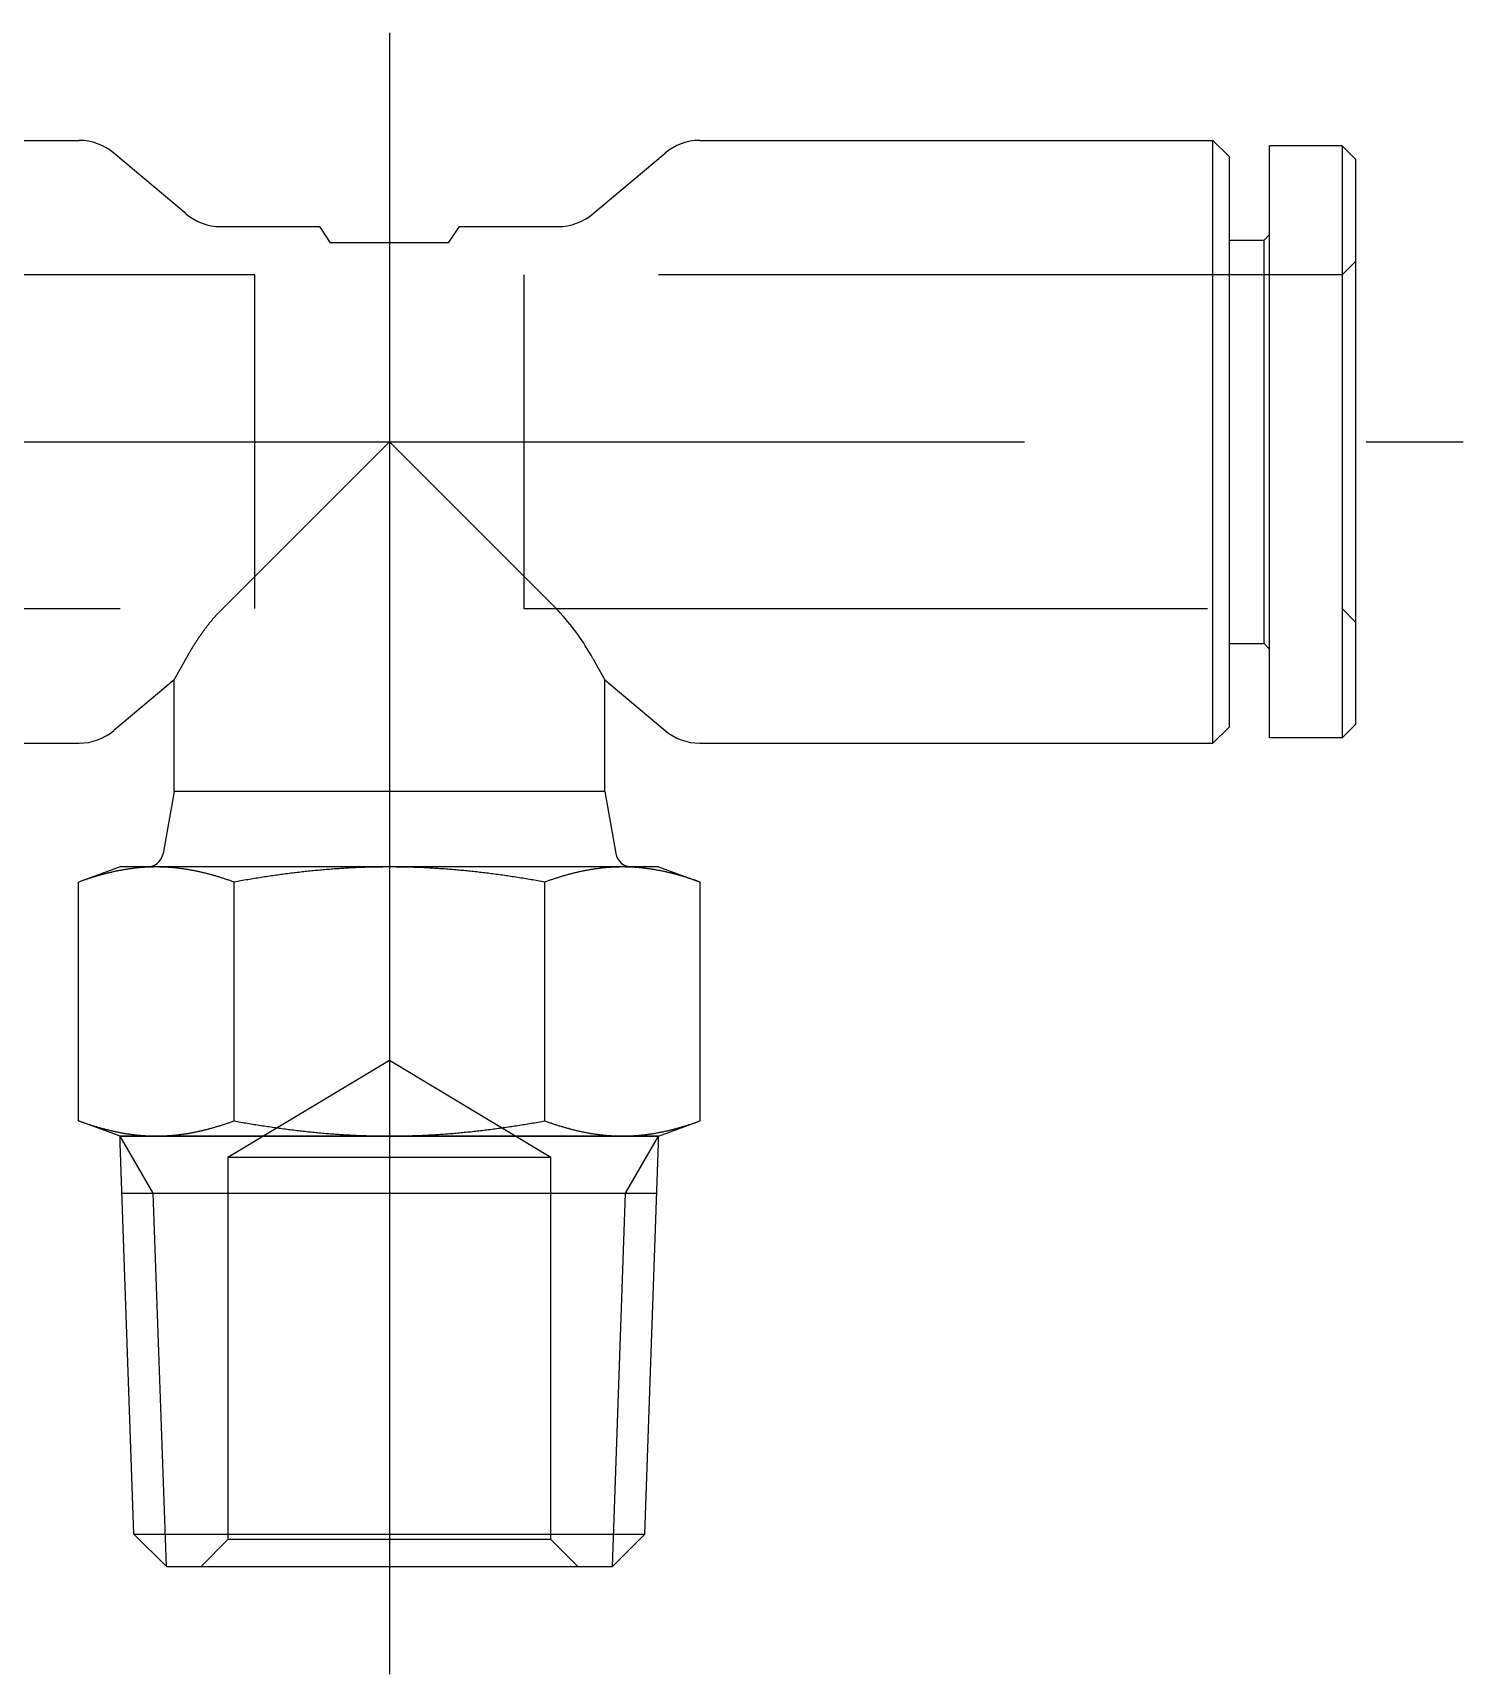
# Model space of a CAD drawing. Extents: x -43.9 to 41.3, y -36.1 to 7.6.
# Drawn here: x -6.62 to 19.95, y -22.9 to 7.6 of the extents above; entities that cross this region are included whole.
import ezdxf

# ---------------------------------------------------------------- set-up
doc = ezdxf.new("R2010")
doc.units = 0
doc.linetypes.add('CENTER', pattern=[50.8, 31.75, -6.35, 6.35, -6.35])
doc.linetypes.add('DASHED', pattern=[19.05, 12.7, -6.35])
doc.layers.get('0').update_dxf_attribs({"linetype": 'CONTINUOUS'})
doc.layers.add('CENTER', color=1, linetype='CENTER')

msp = doc.modelspace()

# ---------------------------------------------------------------- linework, layer by layer
at = {"color": 7, "linetype": 'CONTINUOUS'}
for p, q in [((-15.3, 5.6), (-5.765, 5.6)), ((5.765, 5.6), (15.3, 5.6)), ((15.6, 5.3), (15.3, 5.6)), ((15.3, -5.6), (15.3, 5.6)), ((16.35, -5.5), (16.35, 5.5)), ((17.7, 5.5), (16.35, 5.5)), ((17.7, 5.5), (17.7, -5.5)), ((17.7, 5.5), (17.95, 5.25)), ((-3.779, 4.235), (-5.121, 5.365)), ((3.779, 4.235), (5.121, 5.365)), ((15.6, 5.3), (15.6, -5.3)), ((17.95, 5.25), (17.95, -5.25)), ((-3.135, 4), (-1.3, 4)), ((-1.3, 4), (-1.1, 3.7)), ((1.1, 3.7), (1.3, 4)), ((1.3, 4), (3.135, 4)), ((1.1, 3.7), (-1.1, 3.7)), ((15.6, 3.75), (16.25, 3.75)), ((16.25, 3.75), (16.35, 3.85)), ((16.25, -3.75), (16.25, 3.75)), ((0, 0), (-3.135, -3.135)), ((3.135, -3.135), (0, 0)), ((15.6, -3.75), (16.25, -3.75)), ((16.25, -3.75), (16.35, -3.85)), ((-4, -4.421), (-3.779, -4.027)), ((3.779, -4.027), (4, -4.421)), ((-4, -4.421), (-5.121, -5.365)), ((-4, -6.5), (-4, -4.421)), ((4, -4.421), (5.121, -5.365)), ((4, -6.5), (4, -4.421)), ((15.6, -5.3), (15.3, -5.6)), ((17.7, -5.5), (17.95, -5.25)), ((-15.3, -5.6), (-5.765, -5.6)), ((5.765, -5.6), (15.3, -5.6)), ((17.7, -5.5), (16.35, -5.5)), ((-4, -6.5), (-4.206, -7.653)), ((4, -6.5), (-4, -6.5)), ((4, -6.5), (4.206, -7.653)), ((-5, -7.9), (-5.774, -8.182)), ((-4.33, -7.9), (-5, -7.9)), ((0, -7.9), (-4.33, -7.9)), ((4.33, -7.9), (0, -7.9)), ((5, -7.9), (4.33, -7.9)), ((5, -7.9), (5.774, -8.182)), ((-5.774, -12.618), (-5.774, -8.182)), ((-2.887, -12.618), (-2.887, -8.182)), ((2.887, -12.618), (2.887, -8.182)), ((5.774, -12.618), (5.774, -8.182)), ((-5, -12.9), (-5.774, -12.618)), ((5, -12.9), (5.774, -12.618)), ((-5, -12.9), (-4.33, -12.9)), ((5, -12.9), (-5, -12.9)), ((-5, -13.035), (-5, -12.9)), ((-4.746, -20.298), (-5, -13.035)), ((-4.33, -12.9), (0, -12.9)), ((0, -12.9), (4.33, -12.9)), ((4.33, -12.9), (5, -12.9)), ((4.746, -20.298), (5, -13.035)), ((5, -13.035), (5, -12.9)), ((-4.968, -13.962), (4.967, -13.962)), ((-4.746, -20.298), (4.746, -20.298)), ((-4.746, -20.298), (-4.144, -20.9)), ((4.746, -20.298), (4.144, -20.9)), ((-4.144, -20.9), (4.144, -20.9))]:
    msp.add_line(p, q, dxfattribs=at)
at = {"color": 3, "linetype": 'DASHED'}
for p, q in [((-2.5, 3.1), (-17.7, 3.1)), ((-2.5, -3.1), (-2.5, 3.1)), ((17.7, 3.1), (2.5, 3.1)), ((2.5, 3.1), (2.5, -3.1)), ((17.7, 3.1), (17.95, 3.35)), ((-17.7, -3.1), (-2.5, -3.1)), ((2.5, -3.1), (17.7, -3.1)), ((17.7, -3.1), (17.95, -3.35)), ((0, -11.497), (-3, -13.3)), ((3, -13.3), (0, -11.497)), ((-3, -13.3), (-3, -20.4)), ((3, -13.3), (-3, -13.3)), ((3, -20.4), (3, -13.3)), ((-3, -20.4), (-3.5, -20.9)), ((3, -20.4), (-3, -20.4)), ((3.5, -20.9), (3, -20.4))]:
    msp.add_line(p, q, dxfattribs=at)
at = {"color": 3, "linetype": 'CONTINUOUS'}
for p, q in [((-4.387, -13.962), (-5, -12.9)), ((4.387, -13.962), (5, -12.9)), ((-4.144, -20.9), (-4.387, -13.962)), ((4.144, -20.9), (4.387, -13.962))]:
    msp.add_line(p, q, dxfattribs=at)
at = {"color": 7}
for points in [[(-3.135, -3.135, 0), (-3.141, -3.141, 0), (-3.147, -3.147, 0), (-3.152, -3.153, 0), (-3.158, -3.159, 0), (-3.164, -3.165, 0), (-3.17, -3.171, 0), (-3.176, -3.177, 0), (-3.181, -3.183, 0), (-3.187, -3.189, 0), (-3.193, -3.195, 0), (-3.199, -3.201, 0), (-3.205, -3.208, 0), (-3.21, -3.214, 0), (-3.216, -3.22, 0), (-3.222, -3.226, 0), (-3.228, -3.233, 0), (-3.233, -3.239, 0), (-3.239, -3.246, 0), (-3.245, -3.252, 0), (-3.25, -3.259, 0), (-3.256, -3.265, 0), (-3.262, -3.272, 0), (-3.268, -3.278, 0), (-3.273, -3.285, 0), (-3.279, -3.292, 0), (-3.285, -3.298, 0), (-3.29, -3.305, 0), (-3.296, -3.312, 0), (-3.302, -3.318, 0), (-3.307, -3.325, 0), (-3.313, -3.332, 0), (-3.318, -3.339, 0), (-3.324, -3.346, 0), (-3.33, -3.352, 0), (-3.335, -3.359, 0), (-3.341, -3.366, 0), (-3.346, -3.373, 0), (-3.352, -3.38, 0), (-3.357, -3.387, 0), (-3.363, -3.394, 0), (-3.368, -3.401, 0), (-3.374, -3.408, 0), (-3.379, -3.415, 0), (-3.385, -3.422, 0), (-3.39, -3.429, 0), (-3.396, -3.436, 0), (-3.401, -3.443, 0), (-3.407, -3.451, 0), (-3.412, -3.458, 0), (-3.417, -3.465, 0), (-3.423, -3.472, 0), (-3.428, -3.479, 0), (-3.434, -3.486, 0), (-3.439, -3.494, 0), (-3.444, -3.501, 0), (-3.45, -3.508, 0), (-3.455, -3.515, 0), (-3.46, -3.523, 0), (-3.465, -3.53, 0), (-3.471, -3.537, 0), (-3.476, -3.545, 0), (-3.481, -3.552, 0), (-3.486, -3.559, 0), (-3.492, -3.567, 0), (-3.497, -3.574, 0), (-3.502, -3.581, 0), (-3.507, -3.589, 0), (-3.512, -3.596, 0), (-3.517, -3.603, 0), (-3.522, -3.611, 0), (-3.527, -3.618, 0), (-3.533, -3.626, 0), (-3.538, -3.633, 0), (-3.543, -3.64, 0), (-3.548, -3.648, 0), (-3.553, -3.655, 0), (-3.558, -3.663, 0), (-3.563, -3.67, 0), (-3.567, -3.678, 0), (-3.572, -3.685, 0), (-3.577, -3.692, 0), (-3.582, -3.7, 0), (-3.587, -3.707, 0), (-3.592, -3.715, 0), (-3.597, -3.722, 0), (-3.602, -3.729, 0), (-3.606, -3.737, 0), (-3.611, -3.744, 0), (-3.616, -3.752, 0), (-3.621, -3.759, 0), (-3.625, -3.767, 0), (-3.63, -3.774, 0), (-3.635, -3.781, 0), (-3.639, -3.789, 0), (-3.644, -3.796, 0), (-3.648, -3.804, 0), (-3.653, -3.811, 0), (-3.658, -3.818, 0), (-3.662, -3.826, 0), (-3.667, -3.833, 0), (-3.671, -3.84, 0), (-3.676, -3.848, 0), (-3.68, -3.855, 0), (-3.684, -3.862, 0), (-3.689, -3.87, 0), (-3.693, -3.877, 0), (-3.697, -3.884, 0), (-3.702, -3.892, 0), (-3.706, -3.899, 0), (-3.71, -3.906, 0), (-3.715, -3.913, 0), (-3.719, -3.921, 0), (-3.723, -3.928, 0), (-3.727, -3.935, 0), (-3.731, -3.942, 0), (-3.736, -3.949, 0), (-3.74, -3.957, 0), (-3.744, -3.964, 0), (-3.748, -3.971, 0), (-3.752, -3.978, 0), (-3.756, -3.985, 0), (-3.76, -3.992, 0), (-3.764, -3.999, 0), (-3.768, -4.006, 0), (-3.771, -4.013, 0), (-3.775, -4.02, 0), (-3.779, -4.027, 0)], [(-4.33, -7.9, 0), (-4.346, -7.9, 0), (-4.361, -7.9, 0), (-4.376, -7.9, 0), (-4.392, -7.901, 0), (-4.407, -7.901, 0), (-4.422, -7.901, 0), (-4.437, -7.902, 0), (-4.453, -7.902, 0), (-4.468, -7.903, 0), (-4.483, -7.903, 0), (-4.498, -7.904, 0), (-4.513, -7.905, 0), (-4.528, -7.906, 0), (-4.543, -7.907, 0), (-4.558, -7.908, 0), (-4.574, -7.909, 0), (-4.589, -7.91, 0), (-4.604, -7.911, 0), (-4.619, -7.912, 0), (-4.634, -7.913, 0), (-4.649, -7.915, 0), (-4.664, -7.916, 0), (-4.679, -7.918, 0), (-4.693, -7.919, 0), (-4.708, -7.921, 0), (-4.723, -7.922, 0), (-4.738, -7.924, 0), (-4.753, -7.926, 0), (-4.768, -7.928, 0), (-4.783, -7.93, 0), (-4.798, -7.932, 0), (-4.813, -7.934, 0), (-4.828, -7.936, 0), (-4.843, -7.938, 0), (-4.857, -7.94, 0), (-4.872, -7.942, 0), (-4.887, -7.945, 0), (-4.902, -7.947, 0), (-4.917, -7.949, 0), (-4.932, -7.952, 0), (-4.947, -7.955, 0), (-4.962, -7.957, 0), (-4.977, -7.96, 0), (-4.992, -7.963, 0), (-5.006, -7.965, 0), (-5.021, -7.968, 0), (-5.036, -7.971, 0), (-5.051, -7.974, 0), (-5.066, -7.977, 0), (-5.081, -7.98, 0), (-5.096, -7.983, 0), (-5.111, -7.987, 0), (-5.126, -7.99, 0), (-5.141, -7.993, 0), (-5.156, -7.997, 0), (-5.171, -8, 0), (-5.186, -8.004, 0), (-5.201, -8.007, 0), (-5.216, -8.011, 0), (-5.231, -8.015, 0), (-5.246, -8.018, 0), (-5.261, -8.022, 0), (-5.276, -8.026, 0), (-5.292, -8.03, 0), (-5.307, -8.034, 0), (-5.322, -8.038, 0), (-5.337, -8.042, 0), (-5.352, -8.046, 0), (-5.368, -8.05, 0), (-5.383, -8.055, 0), (-5.398, -8.059, 0), (-5.413, -8.064, 0), (-5.429, -8.068, 0), (-5.444, -8.072, 0), (-5.46, -8.077, 0), (-5.475, -8.082, 0), (-5.49, -8.086, 0), (-5.506, -8.091, 0), (-5.521, -8.096, 0), (-5.537, -8.101, 0), (-5.552, -8.106, 0), (-5.568, -8.111, 0), (-5.584, -8.116, 0), (-5.599, -8.121, 0), (-5.615, -8.126, 0), (-5.631, -8.131, 0), (-5.646, -8.137, 0), (-5.662, -8.142, 0), (-5.678, -8.148, 0), (-5.694, -8.153, 0), (-5.71, -8.159, 0), (-5.726, -8.164, 0), (-5.741, -8.17, 0), (-5.757, -8.176, 0), (-5.774, -8.182, 0)], [(-2.887, -8.182, 0), (-2.903, -8.176, 0), (-2.919, -8.17, 0), (-2.935, -8.164, 0), (-2.951, -8.159, 0), (-2.967, -8.153, 0), (-2.982, -8.148, 0), (-2.998, -8.142, 0), (-3.014, -8.137, 0), (-3.03, -8.131, 0), (-3.045, -8.126, 0), (-3.061, -8.121, 0), (-3.077, -8.116, 0), (-3.092, -8.111, 0), (-3.108, -8.106, 0), (-3.123, -8.101, 0), (-3.139, -8.096, 0), (-3.154, -8.091, 0), (-3.17, -8.086, 0), (-3.185, -8.082, 0), (-3.201, -8.077, 0), (-3.216, -8.072, 0), (-3.231, -8.068, 0), (-3.247, -8.064, 0), (-3.262, -8.059, 0), (-3.277, -8.055, 0), (-3.293, -8.05, 0), (-3.308, -8.046, 0), (-3.323, -8.042, 0), (-3.338, -8.038, 0), (-3.353, -8.034, 0), (-3.369, -8.03, 0), (-3.384, -8.026, 0), (-3.399, -8.022, 0), (-3.414, -8.018, 0), (-3.429, -8.015, 0), (-3.444, -8.011, 0), (-3.459, -8.007, 0), (-3.474, -8.004, 0), (-3.489, -8, 0), (-3.504, -7.997, 0), (-3.519, -7.993, 0), (-3.534, -7.99, 0), (-3.549, -7.987, 0), (-3.564, -7.983, 0), (-3.579, -7.98, 0), (-3.594, -7.977, 0), (-3.609, -7.974, 0), (-3.624, -7.971, 0), (-3.639, -7.968, 0), (-3.654, -7.965, 0), (-3.669, -7.963, 0), (-3.684, -7.96, 0), (-3.699, -7.957, 0), (-3.713, -7.955, 0), (-3.728, -7.952, 0), (-3.743, -7.949, 0), (-3.758, -7.947, 0), (-3.773, -7.945, 0), (-3.788, -7.942, 0), (-3.803, -7.94, 0), (-3.818, -7.938, 0), (-3.833, -7.936, 0), (-3.847, -7.934, 0), (-3.862, -7.932, 0), (-3.877, -7.93, 0), (-3.892, -7.928, 0), (-3.907, -7.926, 0), (-3.922, -7.924, 0), (-3.937, -7.922, 0), (-3.952, -7.921, 0), (-3.967, -7.919, 0), (-3.982, -7.918, 0), (-3.997, -7.916, 0), (-4.012, -7.915, 0), (-4.027, -7.913, 0), (-4.042, -7.912, 0), (-4.057, -7.911, 0), (-4.072, -7.91, 0), (-4.087, -7.909, 0), (-4.102, -7.908, 0), (-4.117, -7.907, 0), (-4.132, -7.906, 0), (-4.147, -7.905, 0), (-4.162, -7.904, 0), (-4.177, -7.903, 0), (-4.192, -7.903, 0), (-4.208, -7.902, 0), (-4.223, -7.902, 0), (-4.238, -7.901, 0), (-4.253, -7.901, 0), (-4.269, -7.901, 0), (-4.284, -7.9, 0), (-4.299, -7.9, 0), (-4.315, -7.9, 0), (-4.33, -7.9, 0)], [(0, -7.9, 0), (-0.031, -7.9, 0), (-0.062, -7.9, 0), (-0.092, -7.9, 0), (-0.123, -7.901, 0), (-0.153, -7.901, 0), (-0.184, -7.901, 0), (-0.214, -7.902, 0), (-0.245, -7.902, 0), (-0.275, -7.903, 0), (-0.306, -7.903, 0), (-0.336, -7.904, 0), (-0.366, -7.905, 0), (-0.396, -7.906, 0), (-0.427, -7.907, 0), (-0.457, -7.908, 0), (-0.487, -7.909, 0), (-0.517, -7.91, 0), (-0.547, -7.911, 0), (-0.577, -7.912, 0), (-0.607, -7.913, 0), (-0.637, -7.915, 0), (-0.667, -7.916, 0), (-0.697, -7.918, 0), (-0.727, -7.919, 0), (-0.757, -7.921, 0), (-0.786, -7.922, 0), (-0.816, -7.924, 0), (-0.846, -7.926, 0), (-0.876, -7.928, 0), (-0.906, -7.93, 0), (-0.936, -7.932, 0), (-0.965, -7.934, 0), (-0.995, -7.936, 0), (-1.025, -7.938, 0), (-1.055, -7.94, 0), (-1.085, -7.942, 0), (-1.114, -7.945, 0), (-1.144, -7.947, 0), (-1.174, -7.949, 0), (-1.204, -7.952, 0), (-1.233, -7.955, 0), (-1.263, -7.957, 0), (-1.293, -7.96, 0), (-1.323, -7.963, 0), (-1.353, -7.965, 0), (-1.382, -7.968, 0), (-1.412, -7.971, 0), (-1.442, -7.974, 0), (-1.472, -7.977, 0), (-1.502, -7.98, 0), (-1.532, -7.983, 0), (-1.562, -7.987, 0), (-1.592, -7.99, 0), (-1.622, -7.993, 0), (-1.652, -7.997, 0), (-1.682, -8, 0), (-1.712, -8.004, 0), (-1.742, -8.007, 0), (-1.772, -8.011, 0), (-1.802, -8.015, 0), (-1.832, -8.018, 0), (-1.862, -8.022, 0), (-1.893, -8.026, 0), (-1.923, -8.03, 0), (-1.953, -8.034, 0), (-1.984, -8.038, 0), (-2.014, -8.042, 0), (-2.044, -8.046, 0), (-2.075, -8.05, 0), (-2.105, -8.055, 0), (-2.136, -8.059, 0), (-2.167, -8.064, 0), (-2.197, -8.068, 0), (-2.228, -8.072, 0), (-2.259, -8.077, 0), (-2.29, -8.082, 0), (-2.32, -8.086, 0), (-2.351, -8.091, 0), (-2.382, -8.096, 0), (-2.413, -8.101, 0), (-2.444, -8.106, 0), (-2.476, -8.111, 0), (-2.507, -8.116, 0), (-2.538, -8.121, 0), (-2.569, -8.126, 0), (-2.601, -8.131, 0), (-2.632, -8.137, 0), (-2.664, -8.142, 0), (-2.696, -8.148, 0), (-2.727, -8.153, 0), (-2.759, -8.159, 0), (-2.791, -8.164, 0), (-2.823, -8.17, 0), (-2.855, -8.176, 0), (-2.887, -8.182, 0)], [(2.887, -8.182, 0), (2.855, -8.176, 0), (2.823, -8.17, 0), (2.791, -8.164, 0), (2.759, -8.159, 0), (2.727, -8.153, 0), (2.696, -8.148, 0), (2.664, -8.142, 0), (2.632, -8.137, 0), (2.601, -8.131, 0), (2.569, -8.126, 0), (2.538, -8.121, 0), (2.507, -8.116, 0), (2.476, -8.111, 0), (2.444, -8.106, 0), (2.413, -8.101, 0), (2.382, -8.096, 0), (2.351, -8.091, 0), (2.32, -8.086, 0), (2.29, -8.082, 0), (2.259, -8.077, 0), (2.228, -8.072, 0), (2.197, -8.068, 0), (2.167, -8.064, 0), (2.136, -8.059, 0), (2.105, -8.055, 0), (2.075, -8.05, 0), (2.044, -8.046, 0), (2.014, -8.042, 0), (1.984, -8.038, 0), (1.953, -8.034, 0), (1.923, -8.03, 0), (1.893, -8.026, 0), (1.862, -8.022, 0), (1.832, -8.018, 0), (1.802, -8.015, 0), (1.772, -8.011, 0), (1.742, -8.007, 0), (1.712, -8.004, 0), (1.682, -8, 0), (1.652, -7.997, 0), (1.622, -7.993, 0), (1.592, -7.99, 0), (1.562, -7.987, 0), (1.532, -7.983, 0), (1.502, -7.98, 0), (1.472, -7.977, 0), (1.442, -7.974, 0), (1.412, -7.971, 0), (1.382, -7.968, 0), (1.353, -7.965, 0), (1.323, -7.963, 0), (1.293, -7.96, 0), (1.263, -7.957, 0), (1.233, -7.955, 0), (1.204, -7.952, 0), (1.174, -7.949, 0), (1.144, -7.947, 0), (1.114, -7.945, 0), (1.085, -7.942, 0), (1.055, -7.94, 0), (1.025, -7.938, 0), (0.995, -7.936, 0), (0.965, -7.934, 0), (0.936, -7.932, 0), (0.906, -7.93, 0), (0.876, -7.928, 0), (0.846, -7.926, 0), (0.816, -7.924, 0), (0.786, -7.922, 0), (0.757, -7.921, 0), (0.727, -7.919, 0), (0.697, -7.918, 0), (0.667, -7.916, 0), (0.637, -7.915, 0), (0.607, -7.913, 0), (0.577, -7.912, 0), (0.547, -7.911, 0), (0.517, -7.91, 0), (0.487, -7.909, 0), (0.457, -7.908, 0), (0.427, -7.907, 0), (0.396, -7.906, 0), (0.366, -7.905, 0), (0.336, -7.904, 0), (0.306, -7.903, 0), (0.275, -7.903, 0), (0.245, -7.902, 0), (0.214, -7.902, 0), (0.184, -7.901, 0), (0.153, -7.901, 0), (0.123, -7.901, 0), (0.092, -7.9, 0), (0.062, -7.9, 0), (0.031, -7.9, 0), (0, -7.9, 0)], [(4.33, -7.9, 0), (4.315, -7.9, 0), (4.299, -7.9, 0), (4.284, -7.9, 0), (4.269, -7.901, 0), (4.253, -7.901, 0), (4.238, -7.901, 0), (4.223, -7.902, 0), (4.208, -7.902, 0), (4.192, -7.903, 0), (4.177, -7.903, 0), (4.162, -7.904, 0), (4.147, -7.905, 0), (4.132, -7.906, 0), (4.117, -7.907, 0), (4.102, -7.908, 0), (4.087, -7.909, 0), (4.072, -7.91, 0), (4.057, -7.911, 0), (4.042, -7.912, 0), (4.027, -7.913, 0), (4.012, -7.915, 0), (3.997, -7.916, 0), (3.982, -7.918, 0), (3.967, -7.919, 0), (3.952, -7.921, 0), (3.937, -7.922, 0), (3.922, -7.924, 0), (3.907, -7.926, 0), (3.892, -7.928, 0), (3.877, -7.93, 0), (3.862, -7.932, 0), (3.847, -7.934, 0), (3.833, -7.936, 0), (3.818, -7.938, 0), (3.803, -7.94, 0), (3.788, -7.942, 0), (3.773, -7.945, 0), (3.758, -7.947, 0), (3.743, -7.949, 0), (3.728, -7.952, 0), (3.713, -7.955, 0), (3.699, -7.957, 0), (3.684, -7.96, 0), (3.669, -7.963, 0), (3.654, -7.965, 0), (3.639, -7.968, 0), (3.624, -7.971, 0), (3.609, -7.974, 0), (3.594, -7.977, 0), (3.579, -7.98, 0), (3.564, -7.983, 0), (3.549, -7.987, 0), (3.534, -7.99, 0), (3.519, -7.993, 0), (3.504, -7.997, 0), (3.489, -8, 0), (3.474, -8.004, 0), (3.459, -8.007, 0), (3.444, -8.011, 0), (3.429, -8.015, 0), (3.414, -8.018, 0), (3.399, -8.022, 0), (3.384, -8.026, 0), (3.369, -8.03, 0), (3.353, -8.034, 0), (3.338, -8.038, 0), (3.323, -8.042, 0), (3.308, -8.046, 0), (3.293, -8.05, 0), (3.277, -8.055, 0), (3.262, -8.059, 0), (3.247, -8.064, 0), (3.231, -8.068, 0), (3.216, -8.072, 0), (3.201, -8.077, 0), (3.185, -8.082, 0), (3.17, -8.086, 0), (3.154, -8.091, 0), (3.139, -8.096, 0), (3.123, -8.101, 0), (3.108, -8.106, 0), (3.092, -8.111, 0), (3.077, -8.116, 0), (3.061, -8.121, 0), (3.045, -8.126, 0), (3.03, -8.131, 0), (3.014, -8.137, 0), (2.998, -8.142, 0), (2.982, -8.148, 0), (2.967, -8.153, 0), (2.951, -8.159, 0), (2.935, -8.164, 0), (2.919, -8.17, 0), (2.903, -8.176, 0), (2.887, -8.182, 0)], [(5.774, -8.182, 0), (5.757, -8.176, 0), (5.741, -8.17, 0), (5.726, -8.164, 0), (5.71, -8.159, 0), (5.694, -8.153, 0), (5.678, -8.148, 0), (5.662, -8.142, 0), (5.646, -8.137, 0), (5.631, -8.131, 0), (5.615, -8.126, 0), (5.599, -8.121, 0), (5.584, -8.116, 0), (5.568, -8.111, 0), (5.552, -8.106, 0), (5.537, -8.101, 0), (5.521, -8.096, 0), (5.506, -8.091, 0), (5.49, -8.086, 0), (5.475, -8.082, 0), (5.46, -8.077, 0), (5.444, -8.072, 0), (5.429, -8.068, 0), (5.413, -8.064, 0), (5.398, -8.059, 0), (5.383, -8.055, 0), (5.368, -8.05, 0), (5.352, -8.046, 0), (5.337, -8.042, 0), (5.322, -8.038, 0), (5.307, -8.034, 0), (5.292, -8.03, 0), (5.276, -8.026, 0), (5.261, -8.022, 0), (5.246, -8.018, 0), (5.231, -8.015, 0), (5.216, -8.011, 0), (5.201, -8.007, 0), (5.186, -8.004, 0), (5.171, -8, 0), (5.156, -7.997, 0), (5.141, -7.993, 0), (5.126, -7.99, 0), (5.111, -7.987, 0), (5.096, -7.983, 0), (5.081, -7.98, 0), (5.066, -7.977, 0), (5.051, -7.974, 0), (5.036, -7.971, 0), (5.021, -7.968, 0), (5.006, -7.965, 0), (4.992, -7.963, 0), (4.977, -7.96, 0), (4.962, -7.957, 0), (4.947, -7.955, 0), (4.932, -7.952, 0), (4.917, -7.949, 0), (4.902, -7.947, 0), (4.887, -7.945, 0), (4.872, -7.942, 0), (4.857, -7.94, 0), (4.843, -7.938, 0), (4.828, -7.936, 0), (4.813, -7.934, 0), (4.798, -7.932, 0), (4.783, -7.93, 0), (4.768, -7.928, 0), (4.753, -7.926, 0), (4.738, -7.924, 0), (4.723, -7.922, 0), (4.708, -7.921, 0), (4.693, -7.919, 0), (4.679, -7.918, 0), (4.664, -7.916, 0), (4.649, -7.915, 0), (4.634, -7.913, 0), (4.619, -7.912, 0), (4.604, -7.911, 0), (4.589, -7.91, 0), (4.574, -7.909, 0), (4.558, -7.908, 0), (4.543, -7.907, 0), (4.528, -7.906, 0), (4.513, -7.905, 0), (4.498, -7.904, 0), (4.483, -7.903, 0), (4.468, -7.903, 0), (4.453, -7.902, 0), (4.437, -7.902, 0), (4.422, -7.901, 0), (4.407, -7.901, 0), (4.392, -7.901, 0), (4.376, -7.9, 0), (4.361, -7.9, 0), (4.346, -7.9, 0), (4.33, -7.9, 0)], [(-5.774, -12.618, 0), (-5.758, -12.624, 0), (-5.742, -12.63, 0), (-5.726, -12.636, 0), (-5.71, -12.641, 0), (-5.695, -12.646, 0), (-5.679, -12.652, 0), (-5.664, -12.657, 0), (-5.648, -12.663, 0), (-5.632, -12.668, 0), (-5.617, -12.673, 0), (-5.601, -12.678, 0), (-5.586, -12.683, 0), (-5.57, -12.688, 0), (-5.555, -12.693, 0), (-5.54, -12.698, 0), (-5.524, -12.703, 0), (-5.509, -12.708, 0), (-5.494, -12.713, 0), (-5.478, -12.717, 0), (-5.463, -12.722, 0), (-5.448, -12.726, 0), (-5.432, -12.731, 0), (-5.417, -12.735, 0), (-5.402, -12.74, 0), (-5.387, -12.744, 0), (-5.372, -12.748, 0), (-5.357, -12.753, 0), (-5.341, -12.757, 0), (-5.326, -12.761, 0), (-5.311, -12.765, 0), (-5.296, -12.769, 0), (-5.281, -12.773, 0), (-5.266, -12.777, 0), (-5.251, -12.78, 0), (-5.236, -12.784, 0), (-5.221, -12.788, 0), (-5.206, -12.792, 0), (-5.191, -12.795, 0), (-5.176, -12.799, 0), (-5.161, -12.802, 0), (-5.146, -12.806, 0), (-5.131, -12.809, 0), (-5.116, -12.812, 0), (-5.101, -12.815, 0), (-5.086, -12.819, 0), (-5.071, -12.822, 0), (-5.056, -12.825, 0), (-5.041, -12.828, 0), (-5.026, -12.831, 0), (-5.011, -12.834, 0), (-4.997, -12.836, 0), (-4.982, -12.839, 0), (-4.967, -12.842, 0), (-4.952, -12.845, 0), (-4.937, -12.847, 0), (-4.922, -12.85, 0), (-4.907, -12.852, 0), (-4.892, -12.855, 0), (-4.877, -12.857, 0), (-4.862, -12.859, 0), (-4.847, -12.861, 0), (-4.832, -12.864, 0), (-4.817, -12.866, 0), (-4.802, -12.868, 0), (-4.787, -12.87, 0), (-4.772, -12.872, 0), (-4.757, -12.874, 0), (-4.742, -12.875, 0), (-4.727, -12.877, 0), (-4.712, -12.879, 0), (-4.697, -12.88, 0), (-4.682, -12.882, 0), (-4.667, -12.883, 0), (-4.652, -12.885, 0), (-4.637, -12.886, 0), (-4.622, -12.888, 0), (-4.607, -12.889, 0), (-4.592, -12.89, 0), (-4.576, -12.891, 0), (-4.561, -12.892, 0), (-4.546, -12.893, 0), (-4.531, -12.894, 0), (-4.515, -12.895, 0), (-4.5, -12.896, 0), (-4.485, -12.896, 0), (-4.47, -12.897, 0), (-4.454, -12.898, 0), (-4.439, -12.898, 0), (-4.423, -12.899, 0), (-4.408, -12.899, 0), (-4.392, -12.899, 0), (-4.377, -12.9, 0), (-4.361, -12.9, 0), (-4.346, -12.9, 0), (-4.33, -12.9, 0)], [(-4.33, -12.9, 0), (-4.315, -12.9, 0), (-4.299, -12.9, 0), (-4.283, -12.9, 0), (-4.268, -12.899, 0), (-4.252, -12.899, 0), (-4.237, -12.899, 0), (-4.222, -12.898, 0), (-4.206, -12.898, 0), (-4.191, -12.897, 0), (-4.175, -12.896, 0), (-4.16, -12.896, 0), (-4.145, -12.895, 0), (-4.13, -12.894, 0), (-4.114, -12.893, 0), (-4.099, -12.892, 0), (-4.084, -12.891, 0), (-4.069, -12.89, 0), (-4.054, -12.889, 0), (-4.038, -12.888, 0), (-4.023, -12.886, 0), (-4.008, -12.885, 0), (-3.993, -12.883, 0), (-3.978, -12.882, 0), (-3.963, -12.88, 0), (-3.948, -12.879, 0), (-3.933, -12.877, 0), (-3.918, -12.875, 0), (-3.903, -12.874, 0), (-3.888, -12.872, 0), (-3.873, -12.87, 0), (-3.858, -12.868, 0), (-3.843, -12.866, 0), (-3.828, -12.864, 0), (-3.813, -12.861, 0), (-3.798, -12.859, 0), (-3.783, -12.857, 0), (-3.768, -12.855, 0), (-3.753, -12.852, 0), (-3.738, -12.85, 0), (-3.723, -12.847, 0), (-3.709, -12.845, 0), (-3.694, -12.842, 0), (-3.679, -12.839, 0), (-3.664, -12.836, 0), (-3.649, -12.834, 0), (-3.634, -12.831, 0), (-3.619, -12.828, 0), (-3.604, -12.825, 0), (-3.589, -12.822, 0), (-3.574, -12.819, 0), (-3.559, -12.815, 0), (-3.544, -12.812, 0), (-3.529, -12.809, 0), (-3.514, -12.806, 0), (-3.499, -12.802, 0), (-3.484, -12.799, 0), (-3.469, -12.795, 0), (-3.454, -12.792, 0), (-3.439, -12.788, 0), (-3.424, -12.784, 0), (-3.409, -12.78, 0), (-3.394, -12.777, 0), (-3.379, -12.773, 0), (-3.364, -12.769, 0), (-3.349, -12.765, 0), (-3.334, -12.761, 0), (-3.319, -12.757, 0), (-3.304, -12.753, 0), (-3.289, -12.748, 0), (-3.273, -12.744, 0), (-3.258, -12.74, 0), (-3.243, -12.735, 0), (-3.228, -12.731, 0), (-3.213, -12.726, 0), (-3.197, -12.722, 0), (-3.182, -12.717, 0), (-3.167, -12.713, 0), (-3.151, -12.708, 0), (-3.136, -12.703, 0), (-3.121, -12.698, 0), (-3.105, -12.693, 0), (-3.09, -12.688, 0), (-3.074, -12.683, 0), (-3.059, -12.678, 0), (-3.043, -12.673, 0), (-3.028, -12.668, 0), (-3.012, -12.663, 0), (-2.997, -12.657, 0), (-2.981, -12.652, 0), (-2.965, -12.646, 0), (-2.95, -12.641, 0), (-2.934, -12.636, 0), (-2.918, -12.63, 0), (-2.903, -12.624, 0), (-2.887, -12.618, 0)], [(-2.887, -12.618, 0), (-2.855, -12.624, 0), (-2.824, -12.63, 0), (-2.792, -12.636, 0), (-2.761, -12.641, 0), (-2.729, -12.646, 0), (-2.698, -12.652, 0), (-2.667, -12.657, 0), (-2.636, -12.663, 0), (-2.604, -12.668, 0), (-2.573, -12.673, 0), (-2.542, -12.678, 0), (-2.511, -12.683, 0), (-2.481, -12.688, 0), (-2.45, -12.693, 0), (-2.419, -12.698, 0), (-2.388, -12.703, 0), (-2.357, -12.708, 0), (-2.327, -12.713, 0), (-2.296, -12.717, 0), (-2.266, -12.722, 0), (-2.235, -12.726, 0), (-2.205, -12.731, 0), (-2.174, -12.735, 0), (-2.144, -12.74, 0), (-2.113, -12.744, 0), (-2.083, -12.748, 0), (-2.053, -12.753, 0), (-2.023, -12.757, 0), (-1.992, -12.761, 0), (-1.962, -12.765, 0), (-1.932, -12.769, 0), (-1.902, -12.773, 0), (-1.872, -12.777, 0), (-1.842, -12.78, 0), (-1.812, -12.784, 0), (-1.781, -12.788, 0), (-1.751, -12.792, 0), (-1.721, -12.795, 0), (-1.691, -12.799, 0), (-1.662, -12.802, 0), (-1.632, -12.806, 0), (-1.602, -12.809, 0), (-1.572, -12.812, 0), (-1.542, -12.815, 0), (-1.512, -12.819, 0), (-1.482, -12.822, 0), (-1.452, -12.825, 0), (-1.422, -12.828, 0), (-1.392, -12.831, 0), (-1.363, -12.834, 0), (-1.333, -12.836, 0), (-1.303, -12.839, 0), (-1.273, -12.842, 0), (-1.243, -12.845, 0), (-1.213, -12.847, 0), (-1.184, -12.85, 0), (-1.154, -12.852, 0), (-1.124, -12.855, 0), (-1.094, -12.857, 0), (-1.064, -12.859, 0), (-1.034, -12.861, 0), (-1.004, -12.864, 0), (-0.974, -12.866, 0), (-0.944, -12.868, 0), (-0.914, -12.87, 0), (-0.884, -12.872, 0), (-0.854, -12.874, 0), (-0.824, -12.875, 0), (-0.794, -12.877, 0), (-0.764, -12.879, 0), (-0.734, -12.88, 0), (-0.704, -12.882, 0), (-0.674, -12.883, 0), (-0.644, -12.885, 0), (-0.614, -12.886, 0), (-0.583, -12.888, 0), (-0.553, -12.889, 0), (-0.523, -12.89, 0), (-0.492, -12.891, 0), (-0.462, -12.892, 0), (-0.432, -12.893, 0), (-0.401, -12.894, 0), (-0.371, -12.895, 0), (-0.34, -12.896, 0), (-0.309, -12.896, 0), (-0.279, -12.897, 0), (-0.248, -12.898, 0), (-0.217, -12.898, 0), (-0.186, -12.899, 0), (-0.155, -12.899, 0), (-0.125, -12.899, 0), (-0.093, -12.9, 0), (-0.062, -12.9, 0), (-0.031, -12.9, 0), (0, -12.9, 0)], [(0, -12.9, 0), (0.031, -12.9, 0), (0.062, -12.9, 0), (0.093, -12.9, 0), (0.125, -12.899, 0), (0.155, -12.899, 0), (0.186, -12.899, 0), (0.217, -12.898, 0), (0.248, -12.898, 0), (0.279, -12.897, 0), (0.309, -12.896, 0), (0.34, -12.896, 0), (0.371, -12.895, 0), (0.401, -12.894, 0), (0.432, -12.893, 0), (0.462, -12.892, 0), (0.492, -12.891, 0), (0.523, -12.89, 0), (0.553, -12.889, 0), (0.583, -12.888, 0), (0.614, -12.886, 0), (0.644, -12.885, 0), (0.674, -12.883, 0), (0.704, -12.882, 0), (0.734, -12.88, 0), (0.764, -12.879, 0), (0.794, -12.877, 0), (0.824, -12.875, 0), (0.854, -12.874, 0), (0.884, -12.872, 0), (0.914, -12.87, 0), (0.944, -12.868, 0), (0.974, -12.866, 0), (1.004, -12.864, 0), (1.034, -12.861, 0), (1.064, -12.859, 0), (1.094, -12.857, 0), (1.124, -12.855, 0), (1.154, -12.852, 0), (1.184, -12.85, 0), (1.213, -12.847, 0), (1.243, -12.845, 0), (1.273, -12.842, 0), (1.303, -12.839, 0), (1.333, -12.836, 0), (1.363, -12.834, 0), (1.392, -12.831, 0), (1.422, -12.828, 0), (1.452, -12.825, 0), (1.482, -12.822, 0), (1.512, -12.819, 0), (1.542, -12.815, 0), (1.572, -12.812, 0), (1.602, -12.809, 0), (1.632, -12.806, 0), (1.662, -12.802, 0), (1.691, -12.799, 0), (1.721, -12.795, 0), (1.751, -12.792, 0), (1.781, -12.788, 0), (1.812, -12.784, 0), (1.842, -12.78, 0), (1.872, -12.777, 0), (1.902, -12.773, 0), (1.932, -12.769, 0), (1.962, -12.765, 0), (1.992, -12.761, 0), (2.023, -12.757, 0), (2.053, -12.753, 0), (2.083, -12.748, 0), (2.113, -12.744, 0), (2.144, -12.74, 0), (2.174, -12.735, 0), (2.205, -12.731, 0), (2.235, -12.726, 0), (2.266, -12.722, 0), (2.296, -12.717, 0), (2.327, -12.713, 0), (2.357, -12.708, 0), (2.388, -12.703, 0), (2.419, -12.698, 0), (2.45, -12.693, 0), (2.481, -12.688, 0), (2.511, -12.683, 0), (2.542, -12.678, 0), (2.573, -12.673, 0), (2.604, -12.668, 0), (2.636, -12.663, 0), (2.667, -12.657, 0), (2.698, -12.652, 0), (2.729, -12.646, 0), (2.761, -12.641, 0), (2.792, -12.636, 0), (2.824, -12.63, 0), (2.855, -12.624, 0), (2.887, -12.618, 0)], [(2.887, -12.618, 0), (2.903, -12.624, 0), (2.918, -12.63, 0), (2.934, -12.636, 0), (2.95, -12.641, 0), (2.965, -12.646, 0), (2.981, -12.652, 0), (2.997, -12.657, 0), (3.012, -12.663, 0), (3.028, -12.668, 0), (3.043, -12.673, 0), (3.059, -12.678, 0), (3.074, -12.683, 0), (3.09, -12.688, 0), (3.105, -12.693, 0), (3.121, -12.698, 0), (3.136, -12.703, 0), (3.151, -12.708, 0), (3.167, -12.713, 0), (3.182, -12.717, 0), (3.197, -12.722, 0), (3.213, -12.726, 0), (3.228, -12.731, 0), (3.243, -12.735, 0), (3.258, -12.74, 0), (3.273, -12.744, 0), (3.289, -12.748, 0), (3.304, -12.753, 0), (3.319, -12.757, 0), (3.334, -12.761, 0), (3.349, -12.765, 0), (3.364, -12.769, 0), (3.379, -12.773, 0), (3.394, -12.777, 0), (3.409, -12.78, 0), (3.424, -12.784, 0), (3.439, -12.788, 0), (3.454, -12.792, 0), (3.469, -12.795, 0), (3.484, -12.799, 0), (3.499, -12.802, 0), (3.514, -12.806, 0), (3.529, -12.809, 0), (3.544, -12.812, 0), (3.559, -12.815, 0), (3.574, -12.819, 0), (3.589, -12.822, 0), (3.604, -12.825, 0), (3.619, -12.828, 0), (3.634, -12.831, 0), (3.649, -12.834, 0), (3.664, -12.836, 0), (3.679, -12.839, 0), (3.694, -12.842, 0), (3.709, -12.845, 0), (3.723, -12.847, 0), (3.738, -12.85, 0), (3.753, -12.852, 0), (3.768, -12.855, 0), (3.783, -12.857, 0), (3.798, -12.859, 0), (3.813, -12.861, 0), (3.828, -12.864, 0), (3.843, -12.866, 0), (3.858, -12.868, 0), (3.873, -12.87, 0), (3.888, -12.872, 0), (3.903, -12.874, 0), (3.918, -12.875, 0), (3.933, -12.877, 0), (3.948, -12.879, 0), (3.963, -12.88, 0), (3.978, -12.882, 0), (3.993, -12.883, 0), (4.008, -12.885, 0), (4.023, -12.886, 0), (4.038, -12.888, 0), (4.054, -12.889, 0), (4.069, -12.89, 0), (4.084, -12.891, 0), (4.099, -12.892, 0), (4.114, -12.893, 0), (4.13, -12.894, 0), (4.145, -12.895, 0), (4.16, -12.896, 0), (4.175, -12.896, 0), (4.191, -12.897, 0), (4.206, -12.898, 0), (4.222, -12.898, 0), (4.237, -12.899, 0), (4.252, -12.899, 0), (4.268, -12.899, 0), (4.283, -12.9, 0), (4.299, -12.9, 0), (4.315, -12.9, 0), (4.33, -12.9, 0)], [(4.33, -12.9, 0), (4.346, -12.9, 0), (4.361, -12.9, 0), (4.377, -12.9, 0), (4.392, -12.899, 0), (4.408, -12.899, 0), (4.423, -12.899, 0), (4.439, -12.898, 0), (4.454, -12.898, 0), (4.47, -12.897, 0), (4.485, -12.896, 0), (4.5, -12.896, 0), (4.515, -12.895, 0), (4.531, -12.894, 0), (4.546, -12.893, 0), (4.561, -12.892, 0), (4.576, -12.891, 0), (4.592, -12.89, 0), (4.607, -12.889, 0), (4.622, -12.888, 0), (4.637, -12.886, 0), (4.652, -12.885, 0), (4.667, -12.883, 0), (4.682, -12.882, 0), (4.697, -12.88, 0), (4.712, -12.879, 0), (4.727, -12.877, 0), (4.742, -12.875, 0), (4.757, -12.874, 0), (4.772, -12.872, 0), (4.787, -12.87, 0), (4.802, -12.868, 0), (4.817, -12.866, 0), (4.832, -12.864, 0), (4.847, -12.861, 0), (4.862, -12.859, 0), (4.877, -12.857, 0), (4.892, -12.855, 0), (4.907, -12.852, 0), (4.922, -12.85, 0), (4.937, -12.847, 0), (4.952, -12.845, 0), (4.967, -12.842, 0), (4.982, -12.839, 0), (4.997, -12.836, 0), (5.011, -12.834, 0), (5.026, -12.831, 0), (5.041, -12.828, 0), (5.056, -12.825, 0), (5.071, -12.822, 0), (5.086, -12.819, 0), (5.101, -12.815, 0), (5.116, -12.812, 0), (5.131, -12.809, 0), (5.146, -12.806, 0), (5.161, -12.802, 0), (5.176, -12.799, 0), (5.191, -12.795, 0), (5.206, -12.792, 0), (5.221, -12.788, 0), (5.236, -12.784, 0), (5.251, -12.78, 0), (5.266, -12.777, 0), (5.281, -12.773, 0), (5.296, -12.769, 0), (5.311, -12.765, 0), (5.326, -12.761, 0), (5.341, -12.757, 0), (5.357, -12.753, 0), (5.372, -12.748, 0), (5.387, -12.744, 0), (5.402, -12.74, 0), (5.417, -12.735, 0), (5.432, -12.731, 0), (5.448, -12.726, 0), (5.463, -12.722, 0), (5.478, -12.717, 0), (5.494, -12.713, 0), (5.509, -12.708, 0), (5.524, -12.703, 0), (5.54, -12.698, 0), (5.555, -12.693, 0), (5.57, -12.688, 0), (5.586, -12.683, 0), (5.601, -12.678, 0), (5.617, -12.673, 0), (5.632, -12.668, 0), (5.648, -12.663, 0), (5.664, -12.657, 0), (5.679, -12.652, 0), (5.695, -12.646, 0), (5.71, -12.641, 0), (5.726, -12.636, 0), (5.742, -12.63, 0), (5.758, -12.624, 0), (5.774, -12.618, 0)]]:
    msp.add_polyline3d(points, dxfattribs=at)
at = {"color": 7, "linetype": 'CONTINUOUS'}
for centre, radius, start, end in [((-5.765, 4.6), 1, 49.8991, 90), ((5.765, 4.6), 1, 90, 130.1009), ((-3.135, 5), 1, 229.8991, 270), ((3.135, 5), 1, 270, 310.1009), ((0.099, -6.006), 4.178, 28.2633, 43.3964), ((-5.765, -4.6), 1, 270, 310.1009), ((5.765, -4.6), 1, 229.8991, 270), ((-4.501, -7.6), 0.3, 270, 349.8753), ((4.501, -7.6), 0.3, 190.1247, 270)]:
    msp.add_arc(centre, radius, start, end, dxfattribs=at)
at = {"layer": 'CENTER', "color": 1, "linetype": 'CENTER'}
for p, q in [((0, 7.6), (0, -22.9)), ((-19.95, 0), (19.95, 0))]:
    msp.add_line(p, q, dxfattribs=at)

doc.saveas('drawing.dxf')
